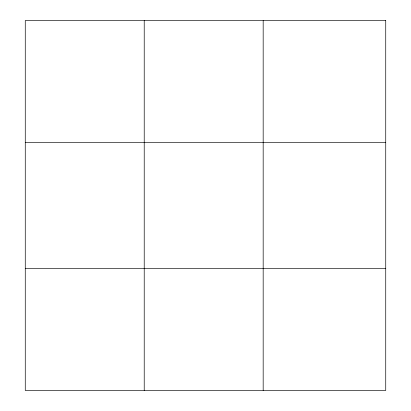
<?xml version="1.0" encoding="UTF-8"?>
<svg xmlns="http://www.w3.org/2000/svg" width="411" height="411" viewBox="0 0 411 411"><rect width="100%" height="100%" fill="white"/><g stroke="black" fill="none" stroke-linecap="round" stroke-linejoin="round"><path stroke-width="0.62" d="M144.22 390.45L144.22 20.55M263.174 390.45L263.174 20.55M25.266 142.617L385.734 142.617M25.266 268.383L385.734 268.383M385.734 20.55L385.734 390.45L25.266 390.45L25.266 20.55L385.734 20.55"/></g></svg>
